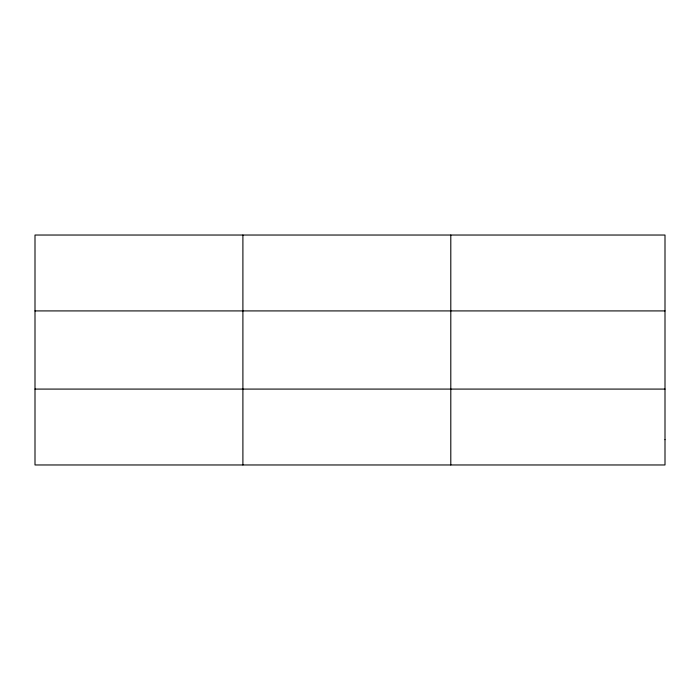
<?xml version="1.0" encoding="UTF-8"?>
<svg xmlns="http://www.w3.org/2000/svg" width="700" height="700" viewBox="0 0 700 700"><rect width="100%" height="100%" fill="white"/><g stroke="black" fill="none" stroke-linecap="round" stroke-linejoin="round"><path stroke-width="1.05" d="M242.9 464.966L242.9 235.034M450.8 464.966L450.8 235.034M35 310.914L665 310.914M35 389.086L665 389.086M665 439.67L665 464.966L35 464.966L35 235.034L665 235.034L665 439.67"/></g></svg>
